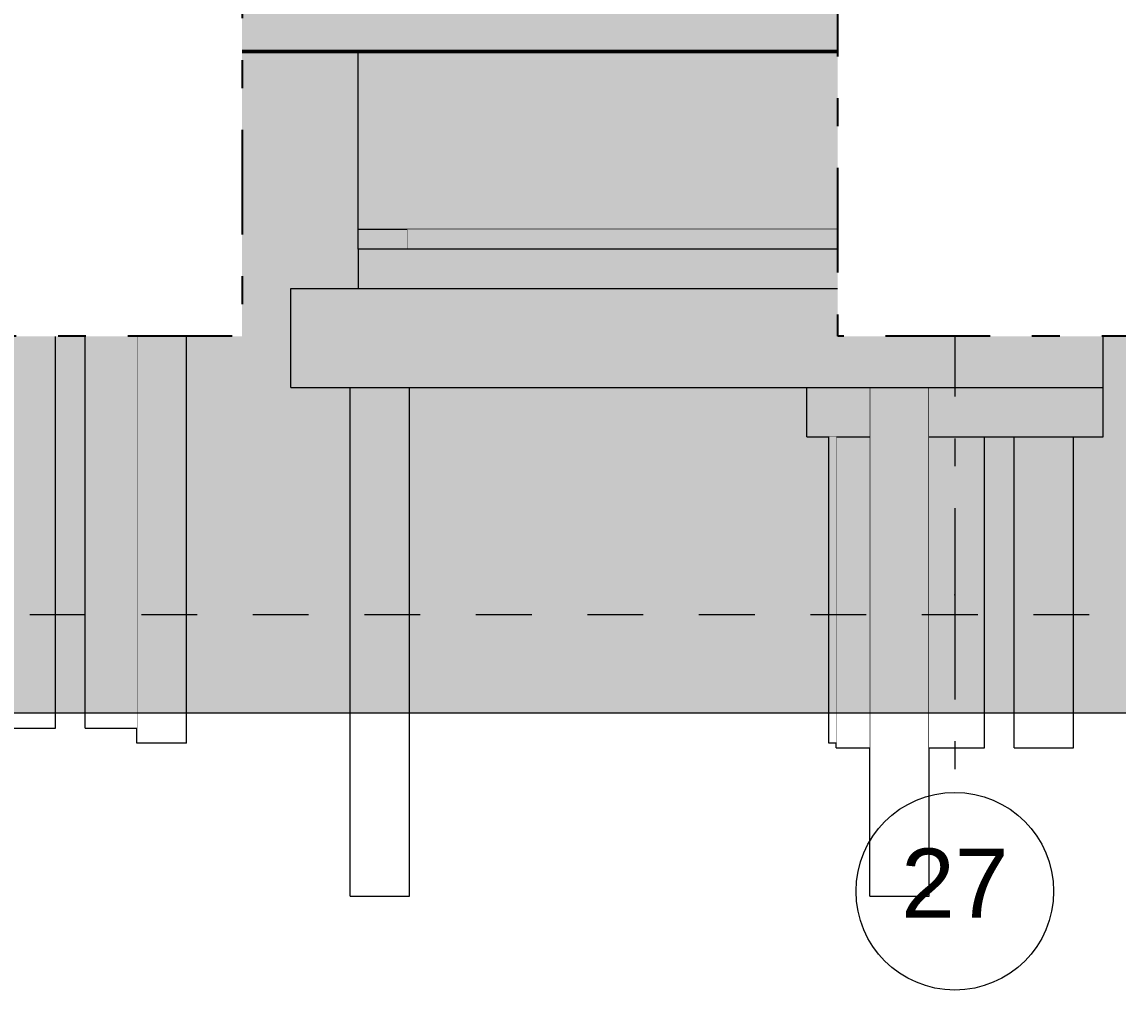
# Model space of a CAD drawing. Header units: millimetres. Extents: x -48147 to 1468943, y -496296 to 18123.
# Drawn here: x 1421178 to 1426727, y -496296 to -491396 of the extents above; entities that cross this region are included whole.
import ezdxf
from ezdxf.enums import TextEntityAlignment as Align

# ---------------------------------------------------------------- set-up
doc = ezdxf.new("R2010")
doc.units = ezdxf.units.MM
doc.header["$MEASUREMENT"] = 0
for name, pattern in [('Dashed', [2822.222233, 1411.111116, -1411.111116]), ('Double Dashed', [1093.611073, 529.166651, -211.666656, 141.111112, -211.666656]), ('Wipeout_Contour', [1000, 0, -1000])]:
    doc.linetypes.add(name, pattern=pattern)
for name, color, linetype, lineweight, true_color in [('0_Pen_No__105', 7, 'Continuous', 15, 0xa6a6a6), ('A-230-M_FLOOR.IFC Import_Pen_No__109', 7, 'Continuous', 15, 0xa6a6a6), ('A-230-M_FLOOR.IFC Import_Pen_No__29', 7, 'Continuous', 50, 0x2a2a2a), ('HATCHING_Pen_No__145', 7, 'Continuous', 0, 0xa6a6a6), ('New_A-15-MG_Structural_Grid_Phase_2_Pen_No__222', 7, 'Continuous', 13, 0x65af33)]:
    doc.layers.add(name, color=color, linetype=linetype, lineweight=lineweight, true_color=true_color)
for name, color, linetype in [('A-230-M_FLOOR.IFC Import', 7, 'Continuous'), ('A-95-P_Drawing', 7, 'Continuous'), ('New_A-15-MG_Structural_Grid_Phase_2', 7, 'Continuous'), ('New_A-20-M_Floor_Slab', 7, 'Continuous'), ('New_A-25-M_Wall_Int', 7, 'Continuous'), ('S-160-M_FOUND.IFC Import', 7, 'Continuous'), ('S-280-M_COLUMN.IFC Import', 7, 'Continuous')]:
    doc.layers.add(name, color=color, linetype=linetype)
for name, color, linetype, lineweight in [('A-230-M_FLOOR.IFC Import_Pen_No__89', 8, 'Continuous', 20), ('A-95-P_Drawing_Pen_No__194', 7, 'Continuous', 25), ('A-95-P_Text_1_50_GA_Pen_No__1', 7, 'Continuous', 13), ('HATCHING_Pen_No__1', 7, 'Continuous', 13), ('New_A-20-M_Floor_Slab_Pen_No__89', 8, 'Continuous', 20), ('New_A-25-M_Wall_Int_Pen_No__87', 8, 'Continuous', 20), ('S-160-M_FOUND.IFC Import_Pen_No__1', 7, 'Continuous', 13), ('S-160-M_FOUND.IFC Import_Pen_No__4', 7, 'Continuous', 20), ('S-280-M_COLUMN.IFC Import_Pen_No__88', 8, 'Continuous', 20)]:
    doc.layers.add(name, color=color, linetype=linetype, lineweight=lineweight)
doc.styles.add('GENERATED_STYLE_2', font='')
doc.styles.get('GENERATED_STYLE_2').set_extended_font_data('Swis721 BT')

# ---------------------------------------------------------------- blocks, each defined once
blk = doc.blocks.new('Section Elem_475_1', base_point=(1411454.5, -491295.5))
at = {"color": 254, "linetype": 'Wipeout_Contour', "lineweight": 0, "ltscale": 6023280.09799034}
blk.add_wipeout([(1423129.6, -492545.5), (1423129.6, -492445.5), (1422879.6, -492445.5), (1422879.6, -492545.5)], dxfattribs=at).dxf.layer = 'New_A-25-M_Wall_Int'
at = {"color": 254, "linetype": 'Wipeout_Contour', "lineweight": 0, "ltscale": 6022626.509240495}
blk.add_wipeout([(1422879.6, -491545.5), (1422879.6, -492445.5), (1423129.6, -492445.5), (1423129.6, -491545.5)], dxfattribs=at).dxf.layer = 'New_A-25-M_Wall_Int'
at = {"layer": 'New_A-25-M_Wall_Int_Pen_No__87', "linetype": 'Continuous'}
for p, q in [((1422879.6, -492445.5), (1422879.6, -491545.5)), ((1422879.6, -492545.5), (1422879.6, -492445.5)), ((1422879.6, -492445.5), (1423129.6, -492445.5)), ((1423129.6, -492445.5), (1423129.6, -492545.5))]:
    blk.add_line(p, q, dxfattribs=at)
blk = doc.blocks.new('Section Elem_476_1', base_point=(1411454.5, -491295.5))
at = {"color": 254, "linetype": 'Wipeout_Contour', "lineweight": 0, "ltscale": 6028014.136737706}
blk.add_wipeout([(1423129.6, -492445.5), (1425729.6, -492445.5), (1425729.6, -491545.5), (1423129.6, -491545.5)], dxfattribs=at).dxf.layer = 'New_A-25-M_Wall_Int'
at = {"layer": 'New_A-25-M_Wall_Int_Pen_No__87', "linetype": 'Continuous'}
for p in [(1425729.6, -491545.5), (1423129.6, -492445.5)]:
    blk.add_line(p, (1425729.6, -492445.5), dxfattribs=at)
blk = doc.blocks.new('Section Elem_477_1', base_point=(1411454.5, -491295.5))
at = {"color": 254, "linetype": 'Wipeout_Contour', "lineweight": 0, "ltscale": 6033109.089182809}
blk.add_wipeout([(1425729.6, -492445.5), (1425479.6, -492445.5), (1425479.6, -492545.5), (1425729.6, -492545.5)], dxfattribs=at).dxf.layer = 'New_A-25-M_Wall_Int'
at = {"layer": 'New_A-25-M_Wall_Int_Pen_No__87', "linetype": 'Continuous'}
for p, q in [((1425479.6, -492445.5), (1425479.6, -492545.5)), ((1425729.6, -492545.5), (1425729.6, -492445.5))]:
    blk.add_line(p, q, dxfattribs=at)
blk = doc.blocks.new('Section Elem_478_1', base_point=(1411454.5, -491295.5))
at = {"color": 254, "linetype": 'Wipeout_Contour', "lineweight": 0, "ltscale": 6028194.548357114}
blk.add_wipeout([(1425479.6, -492445.5), (1423129.6, -492445.5), (1423129.6, -492545.5), (1425479.6, -492545.5)], dxfattribs=at).dxf.layer = 'New_A-25-M_Wall_Int'
blk = doc.blocks.new('Section Elem_479_1', base_point=(1411454.5, -491295.5))
at = {"color": 254, "linetype": 'Wipeout_Contour', "lineweight": 0, "ltscale": 6028390.752715346}
blk.add_wipeout([(1425729.6, -492545.5), (1422879.6, -492545.5), (1422879.6, -492745.5), (1425729.6, -492745.5)], dxfattribs=at).dxf.layer = 'New_A-20-M_Floor_Slab'
at = {"layer": 'New_A-20-M_Floor_Slab_Pen_No__89', "linetype": 'Continuous'}
for p, q in [((1422879.6, -492545.5), (1422879.6, -492745.5)), ((1425729.6, -492545.5), (1422879.6, -492545.5)), ((1425729.6, -492545.5), (1425729.6, -492745.5))]:
    blk.add_line(p, q, dxfattribs=at)
blk = doc.blocks.new('Section Elem_543_1', base_point=(1411454.5, -491295.5))
at = {"color": 254, "linetype": 'Wipeout_Contour', "lineweight": 0, "ltscale": 6033771.074641473}
blk.add_wipeout([(1426054.1, -491545.5), (1425746.7, -491545.5), (1425746.7, -492745.5), (1426054.1, -492745.5)], dxfattribs=at).dxf.layer = 'S-280-M_COLUMN.IFC Import'
at = {"layer": 'S-280-M_COLUMN.IFC Import_Pen_No__88', "linetype": 'Continuous'}
for p, q in [((1425746.7, -491545.5), (1425746.7, -492745.5)), ((1426054.1, -491545.5), (1426054.1, -492745.5))]:
    blk.add_line(p, q, dxfattribs=at)
blk = doc.blocks.new('Section Elem_547_1', base_point=(1411454.5, -491295.5))
at = {"color": 254, "linetype": 'Wipeout_Contour', "lineweight": 0, "ltscale": 6015275.087274047}
blk.add_wipeout([(1421044.6, -491645.5), (1421352, -491645.5), (1421352, -491545.5), (1421044.6, -491545.5)], dxfattribs=at).dxf.layer = 'S-280-M_COLUMN.IFC Import'
at = {"layer": 'S-280-M_COLUMN.IFC Import_Pen_No__88', "linetype": 'Continuous'}
for p, q in [((1421044.6, -491545.5), (1421044.6, -491645.5)), ((1421352, -491545.5), (1421352, -491645.5))]:
    blk.add_line(p, q, dxfattribs=at)
blk = doc.blocks.new('Section Elem_559_1', base_point=(1411454.5, -491295.5))
at = {"color": 254, "linetype": 'Wipeout_Contour', "lineweight": 0, "ltscale": 6015831.201760817}
blk.add_wipeout([(1421498.3, -491645.5), (1420898.3, -491645.5), (1420898.3, -492395.5), (1421498.3, -492395.5)], dxfattribs=at).dxf.layer = 'S-160-M_FOUND.IFC Import'
at = {"layer": 'S-160-M_FOUND.IFC Import_Pen_No__4', "linetype": 'Continuous'}
for p, q in [((1420898.3, -491645.5), (1421498.3, -491645.5)), ((1420898.3, -492395.5), (1420898.3, -491645.5)), ((1421498.3, -492395.5), (1421498.3, -491645.5)), ((1421498.3, -492395.5), (1420898.3, -492395.5))]:
    blk.add_line(p, q, dxfattribs=at)
blk = doc.blocks.new('Section Elem_565_1', base_point=(1411454.5, -491295.5))
at = {"color": 254, "linetype": 'Wipeout_Contour', "lineweight": 0, "ltscale": 6032994.144129939}
blk.add_wipeout([(1425729.6, -492395.5), (1425746.7, -492395.5), (1425746.7, -491645.5), (1425729.6, -491645.5)], dxfattribs=at).dxf.layer = 'S-160-M_FOUND.IFC Import'
at = {"color": 254, "linetype": 'Wipeout_Contour', "lineweight": 0, "ltscale": 6034465.479414018}
blk.add_wipeout([(1426200.4, -491645.5), (1426054.1, -491645.5), (1426054.1, -492395.5), (1426200.4, -492395.5)], dxfattribs=at).dxf.layer = 'S-160-M_FOUND.IFC Import'
at = {"layer": 'S-160-M_FOUND.IFC Import_Pen_No__4', "linetype": 'Continuous'}
for p, q in [((1425729.6, -491645.5), (1425746.7, -491645.5)), ((1426054.1, -491645.5), (1426200.4, -491645.5)), ((1426200.4, -492395.5), (1426200.4, -491645.5)), ((1425746.7, -492395.5), (1425729.6, -492395.5)), ((1426200.4, -492395.5), (1426054.1, -492395.5))]:
    blk.add_line(p, q, dxfattribs=at)
blk = doc.blocks.new('Section Elem_566_1', base_point=(1411454.5, -491295.5))
at = {"color": 254, "linetype": 'Wipeout_Contour', "lineweight": 0, "ltscale": 6013846.794538875}
blk.add_wipeout([(1420898.3, -491645.5), (1420448.3, -491645.5), (1420448.3, -492395.5), (1420898.3, -492395.5)], dxfattribs=at).dxf.layer = 'S-160-M_FOUND.IFC Import'
at = {"color": 254, "linetype": 'Wipeout_Contour', "lineweight": 0, "ltscale": 7521734.222287351}
blk.add_wipeout([(1421610.5, -491645.5), (1421498.3, -491645.5), (1421498.3, -492395.5), (1421760.5, -492395.5), (1421760.5, -491795.5)], dxfattribs=at).dxf.layer = 'S-160-M_FOUND.IFC Import'
at = {"layer": 'S-160-M_FOUND.IFC Import_Pen_No__4', "linetype": 'Continuous'}
for p, q in [((1420448.3, -491645.5), (1420898.3, -491645.5)), ((1420448.3, -492395.5), (1420448.3, -491645.5)), ((1421498.3, -491645.5), (1421610.5, -491645.5)), ((1420898.3, -492395.5), (1420448.3, -492395.5)), ((1421760.5, -492395.5), (1421498.3, -492395.5))]:
    blk.add_line(p, q, dxfattribs=at)
blk = doc.blocks.new('Section Elem_586_1', base_point=(1411454.5, -491295.5))
at = {"color": 254, "linetype": 'Wipeout_Contour', "lineweight": 0, "ltscale": 6018011.823739047}
blk.add_wipeout([(1421048.3, -492395.5), (1421048.3, -494970.5), (1421348.3, -494970.5), (1421348.3, -492395.5)], dxfattribs=at).dxf.layer = 'S-160-M_FOUND.IFC Import'
at = {"layer": 'S-160-M_FOUND.IFC Import_Pen_No__1', "linetype": 'Continuous'}
for p, q in [((1421048.3, -494970.5), (1421048.3, -492395.5)), ((1421348.3, -494970.5), (1421348.3, -492395.5)), ((1421048.3, -494970.5), (1421348.3, -494970.5))]:
    blk.add_line(p, q, dxfattribs=at)
blk = doc.blocks.new('Section Elem_605_1', base_point=(1411454.5, -491295.5))
at = {"color": 254, "linetype": 'Wipeout_Contour', "lineweight": 0, "ltscale": 6025896.593671094}
blk.add_wipeout([(1422839.8, -493245.5), (1422839.8, -495820.5), (1423139.8, -495820.5), (1423139.8, -493245.5)], dxfattribs=at).dxf.layer = 'S-160-M_FOUND.IFC Import'
at = {"layer": 'S-160-M_FOUND.IFC Import_Pen_No__1', "linetype": 'Continuous'}
for p, q in [((1422839.8, -495820.5), (1422839.8, -493245.5)), ((1423139.8, -495820.5), (1423139.8, -493245.5)), ((1422839.8, -495820.5), (1423139.8, -495820.5))]:
    blk.add_line(p, q, dxfattribs=at)
blk = doc.blocks.new('Section Elem_606_1', base_point=(1411454.5, -491295.5))
at = {"color": 254, "linetype": 'Wipeout_Contour', "lineweight": 0, "ltscale": 6035834.595122763}
blk.add_wipeout([(1425469.8, -493245.5), (1425469.8, -495820.5), (1425769.8, -495820.5), (1425769.8, -493245.5)], dxfattribs=at).dxf.layer = 'S-160-M_FOUND.IFC Import'
at = {"layer": 'S-160-M_FOUND.IFC Import_Pen_No__1', "linetype": 'Continuous'}
for p, q in [((1425469.8, -495820.5), (1425469.8, -493245.5)), ((1425769.8, -495820.5), (1425769.8, -493245.5)), ((1425469.8, -495820.5), (1425769.8, -495820.5))]:
    blk.add_line(p, q, dxfattribs=at)
blk = doc.blocks.new('Section Elem_607_1', base_point=(1411454.5, -491295.5))
at = {"layer": 'S-160-M_FOUND.IFC Import_Pen_No__1', "linetype": 'Continuous'}
blk.add_line((1422839.8, -495815.5), (1422839.8, -493245.5), dxfattribs=at)
blk = doc.blocks.new('Section Elem_608_1', base_point=(1411454.5, -491295.5))
at = {"color": 254, "linetype": 'Wipeout_Contour', "lineweight": 0, "ltscale": 6034618.784703357}
blk.add_wipeout([(1425300.4, -493495.5), (1425300.4, -495070.5), (1425469.8, -495070.5), (1425469.8, -493495.5)], dxfattribs=at).dxf.layer = 'S-160-M_FOUND.IFC Import'
at = {"layer": 'S-160-M_FOUND.IFC Import_Pen_No__1', "linetype": 'Continuous'}
for q in [(1425300.4, -493495.5), (1425469.8, -495070.5)]:
    blk.add_line((1425300.4, -495070.5), q, dxfattribs=at)
blk = doc.blocks.new('Section Elem_609_1', base_point=(1411454.5, -491295.5))
at = {"color": 254, "linetype": 'Wipeout_Contour', "lineweight": 0, "ltscale": 6038267.070188039}
blk.add_wipeout([(1426200.4, -493495.5), (1426200.4, -495070.5), (1426500.4, -495070.5), (1426500.4, -493495.5)], dxfattribs=at).dxf.layer = 'S-160-M_FOUND.IFC Import'
at = {"layer": 'S-160-M_FOUND.IFC Import_Pen_No__1', "linetype": 'Continuous'}
for p, q in [((1426200.4, -495070.5), (1426200.4, -493495.5)), ((1426500.4, -495070.5), (1426500.4, -493495.5)), ((1426200.4, -495070.5), (1426500.4, -495070.5))]:
    blk.add_line(p, q, dxfattribs=at)
blk = doc.blocks.new('Section Elem_610_1', base_point=(1411454.5, -491295.5))
at = {"color": 254, "linetype": 'Wipeout_Contour', "lineweight": 0, "ltscale": 6036602.916873289}
blk.add_wipeout([(1426050.4, -493495.5), (1425769.8, -493495.5), (1425769.8, -495070.5), (1426050.4, -495070.5)], dxfattribs=at).dxf.layer = 'S-160-M_FOUND.IFC Import'
at = {"layer": 'S-160-M_FOUND.IFC Import_Pen_No__1', "linetype": 'Continuous'}
for p, q in [((1426050.4, -495070.5), (1426050.4, -493495.5)), ((1425769.8, -495070.5), (1426050.4, -495070.5))]:
    blk.add_line(p, q, dxfattribs=at)
blk = doc.blocks.new('Section Elem_611_1', base_point=(1411454.5, -491295.5))
at = {"color": 254, "linetype": 'Wipeout_Contour', "lineweight": 0, "ltscale": 6033139.70264188}
blk.add_wipeout([(1425150.4, -493245.5), (1425150.4, -493495.5), (1425469.8, -493495.5), (1425469.8, -493245.5)], dxfattribs=at).dxf.layer = 'S-160-M_FOUND.IFC Import'
at = {"color": 254, "linetype": 'Wipeout_Contour', "lineweight": 0, "ltscale": 6036541.795576789}
blk.add_wipeout([(1426650.4, -493245.5), (1425769.8, -493245.5), (1425769.8, -493495.5), (1426650.4, -493495.5)], dxfattribs=at).dxf.layer = 'S-160-M_FOUND.IFC Import'
at = {"layer": 'S-160-M_FOUND.IFC Import_Pen_No__1', "linetype": 'Continuous'}
for p, q in [((1425150.4, -493495.5), (1425150.4, -493245.5)), ((1426650.4, -493495.5), (1426650.4, -493245.5)), ((1425150.4, -493495.5), (1425469.8, -493495.5)), ((1425769.8, -493495.5), (1426650.4, -493495.5))]:
    blk.add_line(p, q, dxfattribs=at)
blk = doc.blocks.new('Section Elem_631_1', base_point=(1411454.5, -491295.5))
at = {"color": 254, "linetype": 'Wipeout_Contour', "lineweight": 0, "ltscale": 6020740.158454509}
blk.add_wipeout([(1422011.9, -491795.5), (1422010.5, -491795.5), (1422010.5, -495045.5), (1422011.9, -495045.5)], dxfattribs=at).dxf.layer = 'S-160-M_FOUND.IFC Import'
at = {"layer": 'S-160-M_FOUND.IFC Import_Pen_No__4', "linetype": 'Continuous'}
blk.add_line((1422011.9, -495045.5), (1422010.5, -495045.5), dxfattribs=at)
at = {"color": 254, "linetype": 'Wipeout_Contour', "lineweight": 0, "ltscale": 6018918.548904573}
blk.add_wipeout([(1422260.5, -491545.5), (1422010.5, -491795.5), (1422011.9, -491795.5), (1422261.9, -491545.5)], dxfattribs=at).dxf.layer = 'S-160-M_FOUND.IFC Import'
at = {"layer": 'S-160-M_FOUND.IFC Import_Pen_No__4', "linetype": 'Continuous'}
for p in [(1422010.5, -491795.5), (1422011.9, -495045.5)]:
    blk.add_line(p, (1422011.9, -491795.5), dxfattribs=at)
blk = doc.blocks.new('Section Elem_632_1', base_point=(1411454.5, -491295.5))
at = {"color": 254, "linetype": 'Wipeout_Contour', "lineweight": 0, "ltscale": 6032389.727323089}
blk.add_wipeout([(1425729.6, -491545.5), (1425729.6, -491577.8), (1425746.7, -491560.7), (1425746.7, -491545.5)], dxfattribs=at).dxf.layer = 'S-160-M_FOUND.IFC Import'
at = {"color": 254, "linetype": 'Wipeout_Contour', "lineweight": 0, "ltscale": 6034209.539237118}
blk.add_wipeout([(1425261.9, -493495.5), (1425261.9, -495045.5), (1425300.4, -495045.5), (1425300.4, -493495.5)], dxfattribs=at).dxf.layer = 'S-160-M_FOUND.IFC Import'
at = {"layer": 'S-160-M_FOUND.IFC Import_Pen_No__4', "linetype": 'Continuous'}
for p, q in [((1425261.9, -495045.5), (1425261.9, -493495.5)), ((1425300.4, -495045.5), (1425261.9, -495045.5))]:
    blk.add_line(p, q, dxfattribs=at)
blk = doc.blocks.new('Section Elem_636_1', base_point=(1411454.5, -491295.5))
at = {"color": 254, "linetype": 'Wipeout_Contour', "lineweight": 0, "ltscale": 6020265.107045384}
blk.add_wipeout([(1422010.5, -491795.5), (1421760.5, -491795.5), (1421760.5, -495045.5), (1422010.5, -495045.5)], dxfattribs=at).dxf.layer = 'S-160-M_FOUND.IFC Import'
at = {"layer": 'S-160-M_FOUND.IFC Import_Pen_No__4', "linetype": 'Continuous'}
blk.add_line((1422010.5, -495045.5), (1421760.5, -495045.5), dxfattribs=at)
at = {"color": 254, "linetype": 'Wipeout_Contour', "lineweight": 0, "ltscale": 6017970.756787275}
blk.add_wipeout([(1421760.5, -491795.5), (1422010.5, -491795.5), (1422260.5, -491545.5), (1421510.5, -491545.5)], dxfattribs=at).dxf.layer = 'S-160-M_FOUND.IFC Import'
at = {"layer": 'S-160-M_FOUND.IFC Import_Pen_No__4', "linetype": 'Continuous'}
for p, q in [((1421760.5, -491795.5), (1422010.5, -491795.5)), ((1421760.5, -495045.5), (1421760.5, -491795.5)), ((1422010.5, -495045.5), (1422010.5, -491795.5))]:
    blk.add_line(p, q, dxfattribs=at)
blk = doc.blocks.new('Section Elem_651_1', base_point=(1411454.5, -491295.5))
at = {"color": 254, "linetype": 'Wipeout_Contour', "lineweight": 0, "ltscale": 6019640.65306036}
blk.add_wipeout([(1421498.3, -492395.5), (1421498.3, -494970.5), (1421760.5, -494970.5), (1421760.5, -492395.5)], dxfattribs=at).dxf.layer = 'S-160-M_FOUND.IFC Import'
at = {"layer": 'S-160-M_FOUND.IFC Import_Pen_No__1', "linetype": 'Continuous'}
for q in [(1421498.3, -492395.5), (1421760.5, -494970.5)]:
    blk.add_line((1421498.3, -494970.5), q, dxfattribs=at)
blk = doc.blocks.new('Section Elem_682_1', base_point=(1411454.5, -491295.5))
at = {"color": 254, "linetype": 'Wipeout_Contour', "lineweight": 0, "ltscale": 6029947.053457862}
blk.add_wipeout([(1422539.8, -493245.5), (1426650.4, -493245.5), (1426650.4, -492745.5), (1422539.8, -492745.5)], dxfattribs=at).dxf.layer = 'A-230-M_FLOOR.IFC Import'
at = {"layer": 'A-230-M_FLOOR.IFC Import_Pen_No__89', "linetype": 'Continuous'}
for p, q in [((1422539.8, -493245.5), (1422539.8, -492745.5)), ((1422539.8, -493245.5), (1422539.8, -492745.5)), ((1422539.8, -492745.5), (1426650.4, -492745.5)), ((1426650.4, -493245.5), (1426650.4, -492745.5)), ((1422539.8, -493245.5), (1426650.4, -493245.5))]:
    blk.add_line(p, q, dxfattribs=at)
blk = doc.blocks.new('Section Elem_704_1', base_point=(1411454.5, -491295.5))
at = {"color": 254, "linetype": 'Wipeout_Contour', "lineweight": 0, "ltscale": 6016669.249559595}
blk.add_wipeout([(1431681.6, -491545.5), (1431681.6, -491295.5), (1411566.1, -491295.5), (1411566.1, -491545.5)], dxfattribs=at).dxf.layer = 'A-230-M_FLOOR.IFC Import'
at = {"layer": 'A-230-M_FLOOR.IFC Import_Pen_No__109', "linetype": 'Continuous'}
h = blk.add_hatch(dxfattribs=at)
h.set_pattern_fill('Lightweight_Concrete_0001', color=256, style=0, pattern_type=2)
h.set_pattern_definition([(0, (1411454.5, -491295.5), (0, 779.423), [48.75, -401.25]), (0, (1411679.5, -490905.8), (0, 779.423), [48.75, -401.25]), (60, (1411454.5, -491295.5), (-675, 389.71), [48.75, -401.25]), (60, (1411904.5, -491295.5), (-675, 389.71), [48.75, -401.25]), (120, (1411503.2, -491295.5), (675, 389.71), [48.75, -401.25]), (120, (1411953.2, -491295.5), (675, 389.71), [48.75, -401.25]), (0, (1411454.48, -491220.52), (0, 150), [0, -150, 0, -225]), (45, (1411529.48, -491220.52), (-106.066, 106.066), [0, -112.5, 0, -187.5])])
h.paths.add_polyline_path([(1431681.6, -491545.5), (1431681.6, -491295.5), (1411566.1, -491295.5), (1411566.1, -491545.5)])
at = {"layer": 'A-230-M_FLOOR.IFC Import_Pen_No__29', "linetype": 'Continuous'}
blk.add_line((1431681.6, -491545.5), (1411566.1, -491545.5), dxfattribs=at)
blk = doc.blocks.new('Standard grid marker[4]_1', base_point=(1425900.3, -469890.9))
at = {"layer": 'New_A-15-MG_Structural_Grid_Phase_2_Pen_No__222', "linetype": 'Double Dashed'}
for p, q in [((1425900.3, -470890.9), (1425900.3, -494295.5)), ((1425900.3, -494295.5), (1425900.3, -495295.5))]:
    blk.add_line(p, q, dxfattribs=at)
at = {"layer": 'New_A-15-MG_Structural_Grid_Phase_2_Pen_No__222', "linetype": 'Continuous'}
blk.add_circle((1425900.3, -495795.5), 500, dxfattribs=at)
at = {"layer": 'New_A-15-MG_Structural_Grid_Phase_2_Pen_No__222', "linetype": 'Double Dashed'}
blk.add_point((1425900.3, -494295.5), dxfattribs=at)
blk.add_point((1425900.3, -494295.5), dxfattribs=at)
at = {"layer": 'New_A-15-MG_Structural_Grid_Phase_2_Pen_No__222', "style": 'GENERATED_STYLE_2'}
for tag, p in [('AC_MarkerText_1_0', (1425900.3, -469349.7)), ('AC_MarkerText_1_1', (1425900.3, -495754.3))]:
    blk.add_attdef(tag, text='', height=350, rotation=360, dxfattribs=at).set_placement(p, align=Align.MIDDLE_CENTER)
blk = doc.blocks.new('S-34 Building Section_STORY_MARKER', base_point=(1411454.5, -491295.5))
at = {"layer": '0_Pen_No__105', "linetype": 'Dashed', "ltscale": 0.2}
blk.add_line((1387916.2, -494395.5), (1445948.4, -494395.5), dxfattribs=at)

msp = doc.modelspace()

# ---------------------------------------------------------------- block references
at = {"layer": 'New_A-25-M_Wall_Int'}
msp.add_blockref('Section Elem_475_1', (1411454.5, -491295.5), dxfattribs=at)
at = {"layer": 'S-160-M_FOUND.IFC Import'}
for name in ['Section Elem_631_1', 'Section Elem_605_1', 'Section Elem_606_1', 'Section Elem_609_1']:
    msp.add_blockref(name, (1411454.5, -491295.5), dxfattribs=at)
at = {"layer": 'S-280-M_COLUMN.IFC Import'}
msp.add_blockref('Section Elem_547_1', (1411454.5, -491295.5), dxfattribs=at)

# ---------------------------------------------------------------- next in the draw order: block references
at = {"layer": 'New_A-25-M_Wall_Int'}
msp.add_blockref('Section Elem_476_1', (1411454.5, -491295.5), dxfattribs=at)
at = {"layer": 'S-160-M_FOUND.IFC Import'}
for name in ['Section Elem_559_1', 'Section Elem_607_1', 'Section Elem_608_1', 'Section Elem_610_1']:
    msp.add_blockref(name, (1411454.5, -491295.5), dxfattribs=at)

# ---------------------------------------------------------------- next in the draw order: block references
at = {"layer": 'New_A-25-M_Wall_Int'}
msp.add_blockref('Section Elem_477_1', (1411454.5, -491295.5), dxfattribs=at)
at = {"layer": 'S-160-M_FOUND.IFC Import'}
for name in ['Section Elem_566_1', 'Section Elem_611_1']:
    msp.add_blockref(name, (1411454.5, -491295.5), dxfattribs=at)

# ---------------------------------------------------------------- next in the draw order: block references
at = {"layer": 'New_A-25-M_Wall_Int'}
msp.add_blockref('Section Elem_478_1', (1411454.5, -491295.5), dxfattribs=at)
at = {"layer": 'S-160-M_FOUND.IFC Import'}
for name in ['Section Elem_636_1', 'Section Elem_586_1']:
    msp.add_blockref(name, (1411454.5, -491295.5), dxfattribs=at)

# ---------------------------------------------------------------- next in the draw order: block references
at = {"layer": 'New_A-20-M_Floor_Slab'}
msp.add_blockref('Section Elem_479_1', (1411454.5, -491295.5), dxfattribs=at)
at = {"layer": 'S-160-M_FOUND.IFC Import'}
msp.add_blockref('Section Elem_651_1', (1411454.5, -491295.5), dxfattribs=at)

# ---------------------------------------------------------------- next in the draw order: block references
at = {"layer": 'S-280-M_COLUMN.IFC Import'}
msp.add_blockref('Section Elem_543_1', (1411454.5, -491295.5), dxfattribs=at)

# ---------------------------------------------------------------- next in the draw order: block references
at = {"layer": 'S-160-M_FOUND.IFC Import'}
msp.add_blockref('Section Elem_565_1', (1411454.5, -491295.5), dxfattribs=at)

# ---------------------------------------------------------------- next in the draw order: block references
msp.add_blockref('Section Elem_632_1', (1411454.5, -491295.5), dxfattribs=at)

# ---------------------------------------------------------------- next in the draw order: texts
at = {"layer": 'A-95-P_Text_1_50_GA_Pen_No__1', "linetype": 'Continuous', "insert": (1425746.7, -491954), "char_height": 250, "width": 5464.297, "attachment_point": 1, "line_spacing_factor": 0.292777, "style": 'GENERATED_STYLE_2'}
msp.add_mtext('\\A1;{\\fSwis721 BT|b0|i0|c0|p34;For External wall details see:\\P\\fSwis721 BT|b0|i0|c0|p34;EC-MA-00-ZZ-DR-A-25169, 25173}', dxfattribs=at)

# ---------------------------------------------------------------- next in the draw order: block references
at = {"layer": 'A-230-M_FLOOR.IFC Import'}
for name in ['Section Elem_704_1', 'Section Elem_682_1']:
    msp.add_blockref(name, (1411454.5, -491295.5), dxfattribs=at)

# ---------------------------------------------------------------- next in the draw order: hatches: boundary and pattern name
at = {"layer": 'HATCHING_Pen_No__145', "linetype": 'Continuous'}
msp.add_hatch(color=256, dxfattribs=at).paths.add_polyline_path([(1354000.3, -491295.5), (1390808.7, -491295.5), (1390808.7, -491645.7), (1390969.8, -491645.7), (1390969.8, -492225.5), (1391495, -492225.5), (1391495, -491725.5), (1411816.1, -491725.5), (1411816.1, -491545.5), (1431459.5, -491545.5), (1431459.5, -491795.5), (1432120.4, -491795.5), (1432120.4, -491295.5), (1468942.9, -491295.5), (1468942.9, -494893.6), (1354000.3, -494893.6)])

# ---------------------------------------------------------------- next in the draw order: linework, layer by layer
at = {"layer": 'HATCHING_Pen_No__1', "linetype": 'Continuous', "flags": 128}
msp.add_lwpolyline([(1354000.3, -491295.5), (1390808.7, -491295.5), (1390808.7, -491645.7), (1390969.8, -491645.7), (1390969.8, -492225.5), (1391495, -492225.5), (1391495, -491725.5), (1411816.1, -491725.5), (1411816.1, -491545.5), (1431459.5, -491545.5), (1431459.5, -491795.5), (1432120.4, -491795.5), (1432120.4, -491295.5), (1468942.9, -491295.5), (1468942.9, -494893.6), (1354000.3, -494893.6)], close=True, dxfattribs=at)

# ---------------------------------------------------------------- next in the draw order: block references
at = {"layer": 'New_A-15-MG_Structural_Grid_Phase_2', "color": 8, "linetype": 'Continuous', "lineweight": 15}
ref = msp.add_blockref('Standard grid marker[4]_1', (1425900.3, -469890.9), dxfattribs=at)
ref.add_attrib('AC_MarkerText_1_1', '27', dxfattribs={"layer": 'New_A-15-MG_Structural_Grid_Phase_2_Pen_No__222', "color": 85, "true_color": 0x65af33, "height": 350, "rotation": 360, "style": 'GENERATED_STYLE_2'}).set_placement((1425900.3, -495754.3), align=Align.MIDDLE_CENTER)

# ---------------------------------------------------------------- next in the draw order: wipeouts: each hides what was drawn before it
at = {"color": 254, "linetype": 'Wipeout_Contour', "lineweight": 0, "ltscale": 5993244.109054232}
msp.add_wipeout([(1415048.3, -470752.6), (1422292.3, -470752.6), (1422292.3, -492986.9), (1415048.3, -492986.9)], dxfattribs=at).dxf.layer = 'A-95-P_Drawing'
at = {"color": 254, "linetype": 'Wipeout_Contour', "lineweight": 0, "ltscale": 6032284.253134676}
msp.add_wipeout([(1432640.8, -492986.9), (1425307.8, -492986.9), (1425307.8, -470752.6), (1432640.8, -470752.6)], dxfattribs=at).dxf.layer = 'A-95-P_Drawing'

# ---------------------------------------------------------------- next in the draw order: linework, layer by layer
at = {"layer": 'A-95-P_Drawing_Pen_No__194', "linetype": 'Double Dashed', "flags": 128}
for points in [[(1415048.3, -470752.6), (1422292.3, -470752.6), (1422292.3, -492986.9), (1415048.3, -492986.9)], [(1432640.8, -492986.9), (1425307.8, -492986.9), (1425307.8, -470752.6), (1432640.8, -470752.6)]]:
    msp.add_lwpolyline(points, close=True, dxfattribs=at)

# ---------------------------------------------------------------- next in the draw order: block references
at = {"linetype": 'Continuous', "lineweight": 0}
msp.add_blockref('S-34 Building Section_STORY_MARKER', (1411454.5, -491295.5), dxfattribs=at)

doc.saveas('drawing.dxf')
